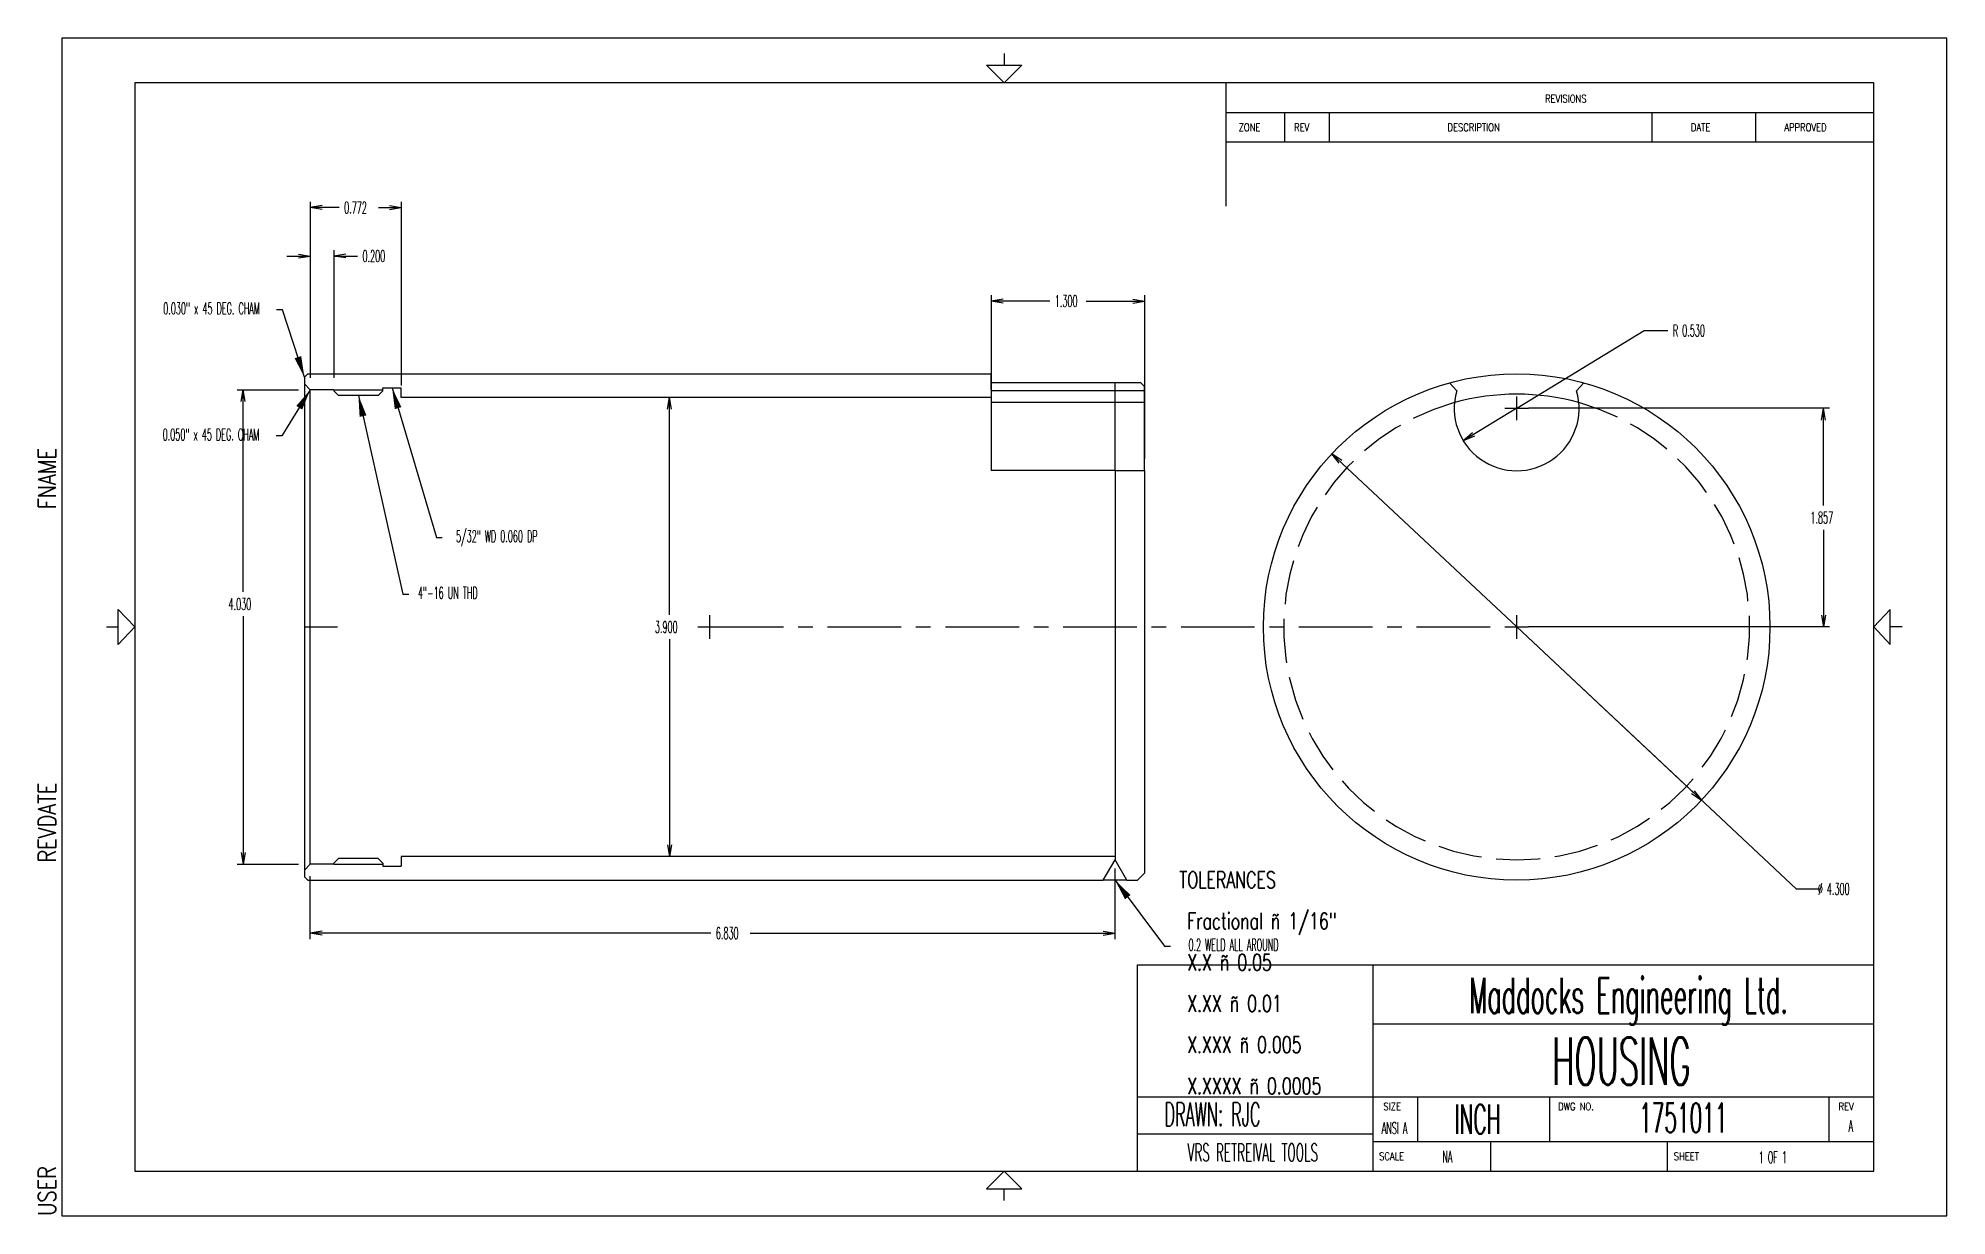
# Model space of a CAD drawing. Header units: inches. Extents: x -0.2 to 16, y 10 to 20.
import ezdxf
from ezdxf.enums import TextEntityAlignment as Align

# ---------------------------------------------------------------- set-up
doc = ezdxf.new("R2010")
doc.units = ezdxf.units.IN
doc.header["$MEASUREMENT"] = 0
doc.header["$PDMODE"] = 2
doc.header["$PDSIZE"] = 0.1
for name, pattern in [('CENTER', [1, 0.625, -0.125, 0.125, -0.125]), ('Continuous2', [0]), ('DASHED', [0.5, 0.375, -0.125])]:
    doc.linetypes.add(name, pattern=pattern)
doc.layers.add('Title Block', color=1, linetype='Continuous')
doc.styles.add('MCStick_A0.500000_S0.000000', font='Simplex', dxfattribs={"width": 0.5})
doc.styles.add('MCStick_A0.700000_S0.000000', font='Simplex', dxfattribs={"width": 0.7})
doc.styles.add('MCStick_A0.800000_S0.000000', font='Simplex', dxfattribs={"width": 0.8})
doc.dimstyles.get("Standard").update_dxf_attribs({"dimtxt": 0.18, "dimasz": 0.18, "dimexe": 0.18, "dimexo": 0.0625, "dimgap": 0.09, "dimtad": 0, "dimtih": 1, "dimtoh": 1, "dimdec": 4, "dimzin": 0, "dimdsep": 46, "dimtxsty": 'Standard', "dimcen": 0.09, "dimadec": 0, "dimazin": 0, "dimtfac": 1, "dimtdec": 4, "dimtofl": 0, "dimtmove": 0, "dimatfit": 3, "dimfxl": 1, "dimtolj": 1, "dimtzin": 0, "dimarcsym": 0})

msp = doc.modelspace()

# ---------------------------------------------------------------- linework, layer by layer
at = {"color": 3, "linetype": 'Continuous2', "lineweight": -3, "true_color": 0x00ff00}
for p, q in [((2.11, 18.611), (2.11, 17.115)), ((2.11, 18.611), (2.11, 17.115)), ((2.21, 18.578), (2.11, 18.561)), ((2.21, 18.578), (2.11, 18.561)), ((2.21, 18.578), (2.11, 18.561)), ((2.21, 18.578), (2.11, 18.561)), ((2.21, 18.578), (2.11, 18.561)), ((2.21, 18.578), (2.11, 18.561)), ((2.21, 18.578), (2.11, 18.561)), ((2.21, 18.578), (2.11, 18.561)), ((2.21, 18.545), (2.11, 18.561)), ((2.354, 18.561), (2.11, 18.561)), ((2.21, 18.545), (2.11, 18.561)), ((2.21, 18.545), (2.11, 18.561)), ((2.21, 18.545), (2.11, 18.561)), ((2.21, 18.545), (2.11, 18.561)), ((2.354, 18.561), (2.11, 18.561)), ((2.21, 18.545), (2.11, 18.561)), ((2.21, 18.545), (2.11, 18.561)), ((2.21, 18.545), (2.11, 18.561)), ((2.688, 18.561), (2.882, 18.561)), ((2.688, 18.561), (2.882, 18.561)), ((2.782, 18.578), (2.882, 18.561)), ((2.782, 18.578), (2.882, 18.561)), ((2.782, 18.578), (2.882, 18.561)), ((2.782, 18.578), (2.882, 18.561)), ((2.782, 18.578), (2.882, 18.561)), ((2.782, 18.578), (2.882, 18.561)), ((2.782, 18.578), (2.882, 18.561)), ((2.782, 18.578), (2.882, 18.561)), ((2.782, 18.545), (2.882, 18.561)), ((2.782, 18.545), (2.882, 18.561)), ((2.782, 18.545), (2.882, 18.561)), ((2.782, 18.545), (2.882, 18.561)), ((2.782, 18.545), (2.882, 18.561)), ((2.782, 18.545), (2.882, 18.561)), ((2.782, 18.545), (2.882, 18.561)), ((2.782, 18.545), (2.882, 18.561)), ((2.882, 18.611), (2.882, 17.05)), ((2.882, 18.611), (2.882, 17.05)), ((1.91, 18.15), (2.11, 18.15)), ((1.91, 18.15), (2.11, 18.15)), ((2.01, 18.167), (2.11, 18.15)), ((2.01, 18.167), (2.11, 18.15)), ((2.01, 18.167), (2.11, 18.15)), ((2.01, 18.167), (2.11, 18.15)), ((2.01, 18.167), (2.11, 18.15)), ((2.01, 18.167), (2.11, 18.15)), ((2.01, 18.167), (2.11, 18.15)), ((2.01, 18.167), (2.11, 18.15)), ((2.01, 18.134), (2.11, 18.15)), ((2.01, 18.134), (2.11, 18.15)), ((2.01, 18.134), (2.11, 18.15)), ((2.01, 18.134), (2.11, 18.15)), ((2.01, 18.134), (2.11, 18.15)), ((2.01, 18.134), (2.11, 18.15)), ((2.01, 18.134), (2.11, 18.15)), ((2.01, 18.134), (2.11, 18.15)), ((2.11, 18.2), (2.11, 17.115)), ((2.11, 18.2), (2.11, 17.115)), ((2.31, 18.2), (2.31, 17.115)), ((2.31, 18.2), (2.31, 17.115)), ((2.41, 18.167), (2.31, 18.15)), ((2.41, 18.167), (2.31, 18.15)), ((2.41, 18.167), (2.31, 18.15)), ((2.41, 18.167), (2.31, 18.15)), ((2.41, 18.167), (2.31, 18.15)), ((2.41, 18.167), (2.31, 18.15)), ((2.41, 18.167), (2.31, 18.15)), ((2.41, 18.167), (2.31, 18.15)), ((2.41, 18.134), (2.31, 18.15)), ((2.41, 18.134), (2.31, 18.15)), ((2.31, 18.15), (2.31, 18.15)), ((2.31, 18.15), (2.51, 18.15)), ((2.41, 18.134), (2.31, 18.15)), ((2.41, 18.134), (2.31, 18.15)), ((2.41, 18.134), (2.31, 18.15)), ((2.41, 18.134), (2.31, 18.15)), ((2.31, 18.15), (2.31, 18.15)), ((2.31, 18.15), (2.51, 18.15)), ((2.41, 18.134), (2.31, 18.15)), ((2.41, 18.134), (2.31, 18.15)), ((7.89, 17.818), (7.89, 16.427)), ((7.89, 17.818), (7.89, 16.427)), ((7.99, 17.784), (7.89, 17.768)), ((7.99, 17.784), (7.89, 17.768)), ((7.99, 17.784), (7.89, 17.768)), ((7.99, 17.784), (7.89, 17.768)), ((7.99, 17.784), (7.89, 17.768)), ((7.99, 17.784), (7.89, 17.768)), ((7.99, 17.784), (7.89, 17.768)), ((7.99, 17.784), (7.89, 17.768)), ((7.99, 17.751), (7.89, 17.768)), ((8.386, 17.768), (7.89, 17.768)), ((7.99, 17.751), (7.89, 17.768)), ((7.99, 17.751), (7.89, 17.768)), ((7.99, 17.751), (7.89, 17.768)), ((7.99, 17.751), (7.89, 17.768)), ((8.386, 17.768), (7.89, 17.768)), ((7.99, 17.751), (7.89, 17.768)), ((7.99, 17.751), (7.89, 17.768)), ((7.99, 17.751), (7.89, 17.768)), ((8.694, 17.768), (9.19, 17.768)), ((8.694, 17.768), (9.19, 17.768)), ((9.09, 17.784), (9.19, 17.768)), ((9.09, 17.784), (9.19, 17.768)), ((9.09, 17.784), (9.19, 17.768)), ((9.09, 17.784), (9.19, 17.768)), ((9.09, 17.784), (9.19, 17.768)), ((9.09, 17.784), (9.19, 17.768)), ((9.09, 17.784), (9.19, 17.768)), ((9.09, 17.784), (9.19, 17.768)), ((9.09, 17.751), (9.19, 17.768)), ((9.09, 17.751), (9.19, 17.768)), ((9.09, 17.751), (9.19, 17.768)), ((9.09, 17.751), (9.19, 17.768)), ((9.09, 17.751), (9.19, 17.768)), ((9.09, 17.751), (9.19, 17.768)), ((9.09, 17.751), (9.19, 17.768)), ((9.09, 17.751), (9.19, 17.768)), ((9.19, 17.818), (9.19, 16.427)), ((9.19, 17.818), (9.19, 16.427)), ((12.349, 16.857), (13.432, 17.517)), ((12.349, 16.857), (13.432, 17.517)), ((13.432, 17.517), (13.632, 17.517)), ((13.432, 17.517), (13.632, 17.517)), ((1.489, 17.015), (2.01, 17.015)), ((1.489, 17.015), (2.01, 17.015)), ((1.523, 16.915), (1.539, 17.015)), ((1.523, 16.915), (1.539, 17.015)), ((1.523, 16.915), (1.539, 17.015)), ((1.523, 16.915), (1.539, 17.015)), ((1.523, 16.915), (1.539, 17.015)), ((1.523, 16.915), (1.539, 17.015)), ((1.523, 16.915), (1.539, 17.015)), ((1.523, 16.915), (1.539, 17.015)), ((1.556, 16.915), (1.539, 17.015)), ((1.556, 16.915), (1.539, 17.015)), ((1.539, 15.3), (1.539, 17.015)), ((1.556, 16.915), (1.539, 17.015)), ((1.556, 16.915), (1.539, 17.015)), ((1.556, 16.915), (1.539, 17.015)), ((1.556, 16.915), (1.539, 17.015)), ((1.539, 15.3), (1.539, 17.015)), ((1.556, 16.915), (1.539, 17.015)), ((1.556, 16.915), (1.539, 17.015)), ((2.06, 17.12), (2.09, 17.15)), ((2.06, 17.12), (2.06, 17.065)), ((2.06, 17.065), (2.11, 17.015)), ((2.06, 17.065), (2.06, 12.935)), ((2.09, 17.15), (7.89, 17.15)), ((2.31, 17.015), (2.11, 17.015)), ((2.11, 12.985), (2.11, 17.015)), ((2.31, 17.015), (2.31, 17.006)), ((2.31, 17.015), (2.725, 17.015)), ((2.725, 17.006), (2.725, 17.031)), ((2.725, 17.031), (2.882, 17.031)), ((2.882, 16.95), (2.882, 17.031)), ((7.89, 17.015), (7.89, 17.15)), ((9.16, 17.073), (7.89, 17.073)), ((7.89, 17.015), (7.89, 16.328)), ((8.94, 16.905), (8.94, 17.073)), ((9.19, 17.043), (9.16, 17.073)), ((9.19, 16.328), (9.19, 17.043)), ((11.84, 17.005), (11.779, 17.073)), ((12.858, 17.005), (12.919, 17.073)), ((2.31, 17.006), (2.35, 16.966)), ((2.685, 16.966), (2.35, 16.966)), ((2.685, 16.966), (2.725, 17.006)), ((7.89, 16.95), (2.882, 16.95)), ((5.209, 16.95), (2.982, 16.95)), ((5.209, 16.95), (2.982, 16.95)), ((5.142, 16.85), (5.159, 16.95)), ((5.142, 16.85), (5.159, 16.95)), ((5.142, 16.85), (5.159, 16.95)), ((5.142, 16.85), (5.159, 16.95)), ((5.142, 16.85), (5.159, 16.95)), ((5.142, 16.85), (5.159, 16.95)), ((5.142, 16.85), (5.159, 16.95)), ((5.142, 16.85), (5.159, 16.95)), ((5.175, 16.85), (5.159, 16.95)), ((5.175, 16.85), (5.159, 16.95)), ((5.159, 15.104), (5.159, 16.95)), ((5.175, 16.85), (5.159, 16.95)), ((5.175, 16.85), (5.159, 16.95)), ((5.175, 16.85), (5.159, 16.95)), ((5.175, 16.85), (5.159, 16.95)), ((5.159, 15.104), (5.159, 16.95)), ((5.175, 16.85), (5.159, 16.95)), ((5.175, 16.85), (5.159, 16.95)), ((9.19, 17.005), (7.89, 17.005)), ((9.19, 16.905), (7.89, 16.905)), ((8.94, 16.328), (8.94, 16.905)), ((12.349, 16.857), (11.896, 16.582)), ((12.349, 16.857), (11.896, 16.582)), ((15.003, 16.857), (12.449, 16.857)), ((15.003, 16.857), (12.449, 16.857)), ((14.937, 16.757), (14.953, 16.857)), ((14.937, 16.757), (14.953, 16.857)), ((14.937, 16.757), (14.953, 16.857)), ((14.937, 16.757), (14.953, 16.857)), ((14.937, 16.757), (14.953, 16.857)), ((14.937, 16.757), (14.953, 16.857)), ((14.937, 16.757), (14.953, 16.857)), ((14.937, 16.757), (14.953, 16.857)), ((14.97, 16.757), (14.953, 16.857)), ((14.97, 16.757), (14.953, 16.857)), ((14.953, 16.033), (14.953, 16.857)), ((14.97, 16.757), (14.953, 16.857)), ((14.97, 16.757), (14.953, 16.857)), ((14.97, 16.757), (14.953, 16.857)), ((14.97, 16.757), (14.953, 16.857)), ((14.953, 16.033), (14.953, 16.857)), ((14.97, 16.757), (14.953, 16.857)), ((14.97, 16.757), (14.953, 16.857)), ((11.973, 16.648), (11.896, 16.582)), ((11.973, 16.648), (11.896, 16.582)), ((11.99, 16.62), (11.896, 16.582)), ((11.99, 16.62), (11.896, 16.582)), ((10.865, 16.414), (10.781, 16.47)), ((10.842, 16.39), (10.781, 16.47)), ((12.349, 15), (10.781, 16.47)), ((10.865, 16.414), (10.781, 16.47)), ((10.842, 16.39), (10.781, 16.47)), ((10.865, 16.414), (10.781, 16.47)), ((10.842, 16.39), (10.781, 16.47)), ((12.349, 15), (10.781, 16.47)), ((10.865, 16.414), (10.781, 16.47)), ((10.842, 16.39), (10.781, 16.47)), ((8.94, 16.328), (7.89, 16.328)), ((8.94, 16.328), (8.94, 13.023)), ((8.94, 16.328), (9.19, 16.328)), ((9.19, 16.328), (9.19, 12.91)), ((14.953, 15.824), (14.953, 15)), ((14.953, 15.824), (14.953, 15)), ((1.539, 15.091), (1.539, 12.985)), ((1.539, 15.091), (1.539, 12.985)), ((14.937, 15.1), (14.953, 15)), ((14.937, 15.1), (14.953, 15)), ((14.937, 15.1), (14.953, 15)), ((14.937, 15.1), (14.953, 15)), ((14.937, 15.1), (14.953, 15)), ((14.937, 15.1), (14.953, 15)), ((14.937, 15.1), (14.953, 15)), ((14.937, 15.1), (14.953, 15)), ((14.97, 15.1), (14.953, 15)), ((14.97, 15.1), (14.953, 15)), ((14.97, 15.1), (14.953, 15)), ((14.97, 15.1), (14.953, 15)), ((14.97, 15.1), (14.953, 15)), ((14.97, 15.1), (14.953, 15)), ((14.97, 15.1), (14.953, 15)), ((14.97, 15.1), (14.953, 15)), ((2.06, 15), (2.34, 15)), ((12.349, 15), (13.918, 13.53)), ((12.349, 15), (14.722, 12.776)), ((12.349, 15), (13.918, 13.53)), ((12.349, 15), (14.722, 12.776)), ((15.003, 15), (12.449, 15)), ((15.003, 15), (12.449, 15)), ((5.159, 14.896), (5.159, 13.05)), ((5.159, 14.896), (5.159, 13.05)), ((13.856, 13.61), (13.918, 13.53)), ((13.856, 13.61), (13.918, 13.53)), ((13.856, 13.61), (13.918, 13.53)), ((13.856, 13.61), (13.918, 13.53)), ((13.833, 13.586), (13.918, 13.53)), ((13.833, 13.586), (13.918, 13.53)), ((13.833, 13.586), (13.918, 13.53)), ((13.833, 13.586), (13.918, 13.53)), ((5.142, 13.15), (5.159, 13.05)), ((5.142, 13.15), (5.159, 13.05)), ((5.142, 13.15), (5.159, 13.05)), ((5.142, 13.15), (5.159, 13.05)), ((5.142, 13.15), (5.159, 13.05)), ((5.142, 13.15), (5.159, 13.05)), ((5.142, 13.15), (5.159, 13.05)), ((5.142, 13.15), (5.159, 13.05)), ((5.175, 13.15), (5.159, 13.05)), ((5.175, 13.15), (5.159, 13.05)), ((5.175, 13.15), (5.159, 13.05)), ((5.175, 13.15), (5.159, 13.05)), ((5.175, 13.15), (5.159, 13.05)), ((5.175, 13.15), (5.159, 13.05)), ((5.175, 13.15), (5.159, 13.05)), ((5.175, 13.15), (5.159, 13.05)), ((1.489, 12.985), (2.01, 12.985)), ((1.489, 12.985), (2.01, 12.985)), ((1.523, 13.085), (1.539, 12.985)), ((1.523, 13.085), (1.539, 12.985)), ((1.523, 13.085), (1.539, 12.985)), ((1.523, 13.085), (1.539, 12.985)), ((1.523, 13.085), (1.539, 12.985)), ((1.523, 13.085), (1.539, 12.985)), ((1.523, 13.085), (1.539, 12.985)), ((1.523, 13.085), (1.539, 12.985)), ((1.556, 13.085), (1.539, 12.985)), ((1.556, 13.085), (1.539, 12.985)), ((1.556, 13.085), (1.539, 12.985)), ((1.556, 13.085), (1.539, 12.985)), ((1.556, 13.085), (1.539, 12.985)), ((1.556, 13.085), (1.539, 12.985)), ((1.556, 13.085), (1.539, 12.985)), ((1.556, 13.085), (1.539, 12.985)), ((2.06, 12.935), (2.11, 12.985)), ((2.31, 12.985), (2.11, 12.985)), ((2.31, 12.994), (2.35, 13.034)), ((2.31, 12.985), (2.31, 12.994)), ((2.31, 12.985), (2.725, 12.985)), ((2.685, 13.034), (2.35, 13.034)), ((2.685, 13.034), (2.725, 12.994)), ((2.725, 12.994), (2.725, 12.969)), ((2.725, 12.969), (2.882, 12.969)), ((8.94, 13.05), (2.882, 13.05)), ((2.882, 13.05), (2.882, 12.969)), ((5.209, 13.05), (2.982, 13.05)), ((5.209, 13.05), (2.982, 13.05)), ((8.84, 12.85), (8.94, 13.023)), ((9.04, 12.85), (8.94, 13.023)), ((2.06, 12.935), (2.06, 12.88)), ((2.06, 12.88), (2.09, 12.85)), ((2.09, 12.85), (8.84, 12.85)), ((2.11, 12.35), (2.11, 12.885)), ((2.11, 12.35), (2.11, 12.885)), ((9.04, 12.85), (8.84, 12.85)), ((8.94, 12.35), (8.94, 12.95)), ((8.94, 12.35), (8.94, 12.95)), ((9.04, 12.85), (9.13, 12.85)), ((9.13, 12.85), (9.19, 12.91)), ((14.722, 12.776), (14.922, 12.776)), ((14.722, 12.776), (14.922, 12.776)), ((2.21, 12.416), (2.11, 12.4)), ((2.21, 12.416), (2.11, 12.4)), ((2.21, 12.416), (2.11, 12.4)), ((2.21, 12.416), (2.11, 12.4)), ((2.21, 12.416), (2.11, 12.4)), ((2.21, 12.416), (2.11, 12.4)), ((2.21, 12.416), (2.11, 12.4)), ((2.21, 12.416), (2.11, 12.4)), ((2.21, 12.383), (2.11, 12.4)), ((5.509, 12.4), (2.11, 12.4)), ((2.21, 12.383), (2.11, 12.4)), ((2.21, 12.383), (2.11, 12.4)), ((2.21, 12.383), (2.11, 12.4)), ((2.21, 12.383), (2.11, 12.4)), ((5.509, 12.4), (2.11, 12.4)), ((2.21, 12.383), (2.11, 12.4)), ((2.21, 12.383), (2.11, 12.4)), ((2.21, 12.383), (2.11, 12.4)), ((5.843, 12.4), (8.94, 12.4)), ((5.843, 12.4), (8.94, 12.4)), ((8.84, 12.416), (8.94, 12.4)), ((8.84, 12.416), (8.94, 12.4)), ((8.84, 12.416), (8.94, 12.4)), ((8.84, 12.416), (8.94, 12.4)), ((8.84, 12.416), (8.94, 12.4)), ((8.84, 12.416), (8.94, 12.4)), ((8.84, 12.416), (8.94, 12.4)), ((8.84, 12.416), (8.94, 12.4)), ((8.84, 12.383), (8.94, 12.4)), ((8.84, 12.383), (8.94, 12.4)), ((8.84, 12.383), (8.94, 12.4)), ((8.84, 12.383), (8.94, 12.4)), ((8.84, 12.383), (8.94, 12.4)), ((8.84, 12.383), (8.94, 12.4)), ((8.84, 12.383), (8.94, 12.4)), ((8.84, 12.383), (8.94, 12.4))]:
    msp.add_line(p, q, dxfattribs=at)
at = {"color": 3, "linetype": 'CENTER', "lineweight": -3, "true_color": 0x00ff00}
msp.add_line((5.5, 15), (12.349, 15), dxfattribs=at)
at = {"color": 3, "linetype": 'Continuous2', "lineweight": -3, "true_color": 0x00ff00}
msp.add_circle((12.349, 15), 2.15, dxfattribs=at)
at = {"color": 3, "linetype": 'DASHED', "lineweight": -3, "true_color": 0x00ff00}
msp.add_arc((12.349, 15), 1.977, 105.4877, 74.5123, dxfattribs=at)
at = {"color": 3, "linetype": 'Continuous2', "lineweight": -3, "true_color": 0x00ff00}
for centre, radius, start, end in [((12.349, 16.857), 0.53, 163.8951, 16.1049), ((12.349, 15), 1.977, 74.5123, 105.4877)]:
    msp.add_arc(centre, radius, start, end, dxfattribs=at)
for p in [(12.349, 16.857), (5.5, 15), (5.5, 15), (12.349, 15)]:
    msp.add_point(p, dxfattribs=at)
at = {"layer": 'Title Block', "color": 7, "linetype": 'Continuous2', "lineweight": -3, "true_color": 0xffffff}
for p, q in [((16, 20), (0, 20)), ((0, 20), (0, 10)), ((16, 10), (16, 20)), ((7.85, 19.77), (8.15, 19.77)), ((7.85, 19.77), (8, 19.62)), ((8, 19.87), (8, 19.77)), ((8.15, 19.77), (8, 19.62)), ((15.38, 19.62), (0.62, 19.62)), ((0.62, 19.62), (0.62, 10.38)), ((9.88, 19.62), (9.88, 18.573)), ((15.38, 10.38), (15.38, 19.62)), ((9.88, 19.37), (15.38, 19.37)), ((10.38, 19.12), (10.38, 19.37)), ((10.76, 19.12), (10.76, 19.37)), ((13.5, 19.12), (13.5, 19.37)), ((14.38, 19.12), (14.38, 19.37)), ((9.88, 19.12), (15.38, 19.12)), ((0.48, 14.85), (0.48, 15.15)), ((0.48, 15.15), (0.62, 15)), ((15.52, 15.15), (15.38, 15)), ((15.52, 14.85), (15.52, 15.15)), ((0.38, 15), (0.48, 15)), ((0.48, 14.85), (0.62, 15)), ((15.52, 14.85), (15.38, 15)), ((15.62, 15), (15.52, 15)), ((9.13, 12.13), (15.38, 12.13)), ((9.13, 10.38), (9.13, 12.13)), ((11.13, 10.38), (11.13, 12.13)), ((11.13, 11.63), (15.38, 11.63)), ((9.13, 11.01), (15.38, 11.01)), ((11.51, 10.63), (11.51, 11.01)), ((12.63, 10.63), (12.63, 11.01)), ((15, 10.63), (15, 11.01)), ((9.13, 10.695), (11.13, 10.695)), ((11.13, 10.63), (15.38, 10.63)), ((12.13, 10.38), (12.13, 10.63)), ((13.63, 10.38), (13.63, 10.63)), ((0.62, 10.38), (15.38, 10.38)), ((7.85, 10.23), (8, 10.38)), ((8.15, 10.23), (8, 10.38)), ((7.85, 10.23), (8.15, 10.23)), ((8, 10.13), (8, 10.23)), ((0, 10), (16, 10))]:
    msp.add_line(p, q, dxfattribs=at)

# ---------------------------------------------------------------- texts
at = {"color": 3, "linetype": 'Continuous2', "lineweight": -3, "true_color": 0x00ff00, "style": 'MCStick_A0.500000_S0.000000', "width": 0.5}
for s, p in [('0.772', (2.397, 18.511)), ('0.772', (2.397, 18.511)), ('0.200', (2.553, 18.1)), ('0.200', (2.553, 18.1)), ('1.300', (8.429, 17.718)), ('1.300', (8.429, 17.718)), ('R 0.530', (13.675, 17.467)), ('R 0.530', (13.675, 17.467)), ('1.857', (14.842, 15.879)), ('1.857', (14.842, 15.879)), ('4.030', (1.416, 15.145)), ('4.030', (1.416, 15.145)), ('3.900', (5.035, 14.95)), ('3.900', (5.035, 14.95)), ('%%C 4.300', (14.905, 12.726)), ('%%C 4.300', (14.905, 12.726)), ('6.830', (5.552, 12.35)), ('6.830', (5.552, 12.35))]:
    msp.add_text(s, height=0.1, dxfattribs=at).set_placement(p)
for s, height, p in [('0.030" x 45 DEG. CHAM', 0.1, (1.272, 17.705)), ('0.050" x 45 DEG. CHAM', 0.1, (1.267, 16.634)), ('5/32" WD 0.060 DP', 0.1, (3.693, 15.77)), ('4"-16 UN THD', 0.1, (3.277, 15.29)), ('0.2 WELD ALL AROUND', 0.1, (9.946, 12.301)), ('Maddocks Engineering Ltd.', 0.3, (13.298, 11.871)), ('HOUSING', 0.4, (13.238, 11.313)), ('DRAWN: RJC', 0.2, (9.767, 10.862)), ('INCH', 0.25, (12.017, 10.82)), ('1751011', 0.25, (13.763, 10.832)), ('ANSI A', 0.1, (11.313, 10.745)), ('A', 0.1, (15.184, 10.763)), ('VRS RETREIVAL TOOLS', 0.15, (10.109, 10.538)), ('NA', 0.1, (11.761, 10.502)), ('1 OF 1', 0.1, (14.523, 10.496))]:
    msp.add_text(s, height=height, dxfattribs=at).set_placement(p, align=Align.MIDDLE_CENTER)
at = {"color": 3, "linetype": 'Continuous2', "lineweight": -3, "true_color": 0x00ff00, "style": 'MCStick_A0.800000_S0.000000', "width": 0.8}
for s, p in [('FNAME', (-0.05, 16)), ('FNAME', (-0.05, 16)), ('REVDATE', (-0.05, 13)), ('REVDATE', (-0.05, 13)), ('USER', (-0.05, 10)), ('USER', (-0.05, 10))]:
    msp.add_text(s, height=0.15, rotation=90, dxfattribs=at).set_placement(p)
at = {"color": 3, "linetype": 'Continuous2', "lineweight": -3, "true_color": 0x00ff00, "insert": (9.486, 11.033), "char_height": 0.14, "width": 1.87053, "attachment_point": 7, "line_spacing_factor": 0.75, "style": 'MCStick_A0.700000_S0.000000'}
msp.add_mtext('TOLERANCES^M\\P Fractional ñ 1/16"^M\\P X.X ñ 0.05^M\\P X.XX ñ 0.01^M\\P X.XXX ñ 0.005^M\\P X.XXXX ñ 0.0005', dxfattribs=at)
at = {"layer": 'Title Block', "color": 7, "linetype": 'Continuous2', "lineweight": -3, "true_color": 0xffffff, "style": 'MCStick_A0.800000_S0.000000', "width": 0.8}
for s, p in [('REVISIONS', (12.59, 19.453)), ('ZONE', (9.989, 19.21)), ('REV', (10.46, 19.21)), ('DESCRIPTION', (11.762, 19.21)), ('DATE', (13.828, 19.21)), ('APPROVED', (14.621, 19.21)), ('SIZE', (11.218, 10.896)), ('DWG NO.', (12.701, 10.896)), ('REV', (15.081, 10.896)), ('SCALE', (11.182, 10.473)), ('SHEET', (13.683, 10.473))]:
    msp.add_text(s, height=0.065, dxfattribs=at).set_placement(p)

# ---------------------------------------------------------------- leaders
at = {"color": 3, "linetype": 'Continuous2', "lineweight": -3, "true_color": 0x00ff00}
for points in [[(2.06, 17.12), (1.874, 17.694), (1.824, 17.694)], [(2.11, 17.015), (1.869, 16.623), (1.819, 16.623)], [(2.804, 17.031), (3.18, 15.759), (3.23, 15.759)], [(2.518, 16.966), (2.895, 15.279), (2.945, 15.279)], [(8.94, 12.85), (9.361, 12.29), (9.411, 12.29)]]:
    msp.add_leader(points, dimstyle='Standard', dxfattribs=at)

doc.saveas('drawing.dxf')
